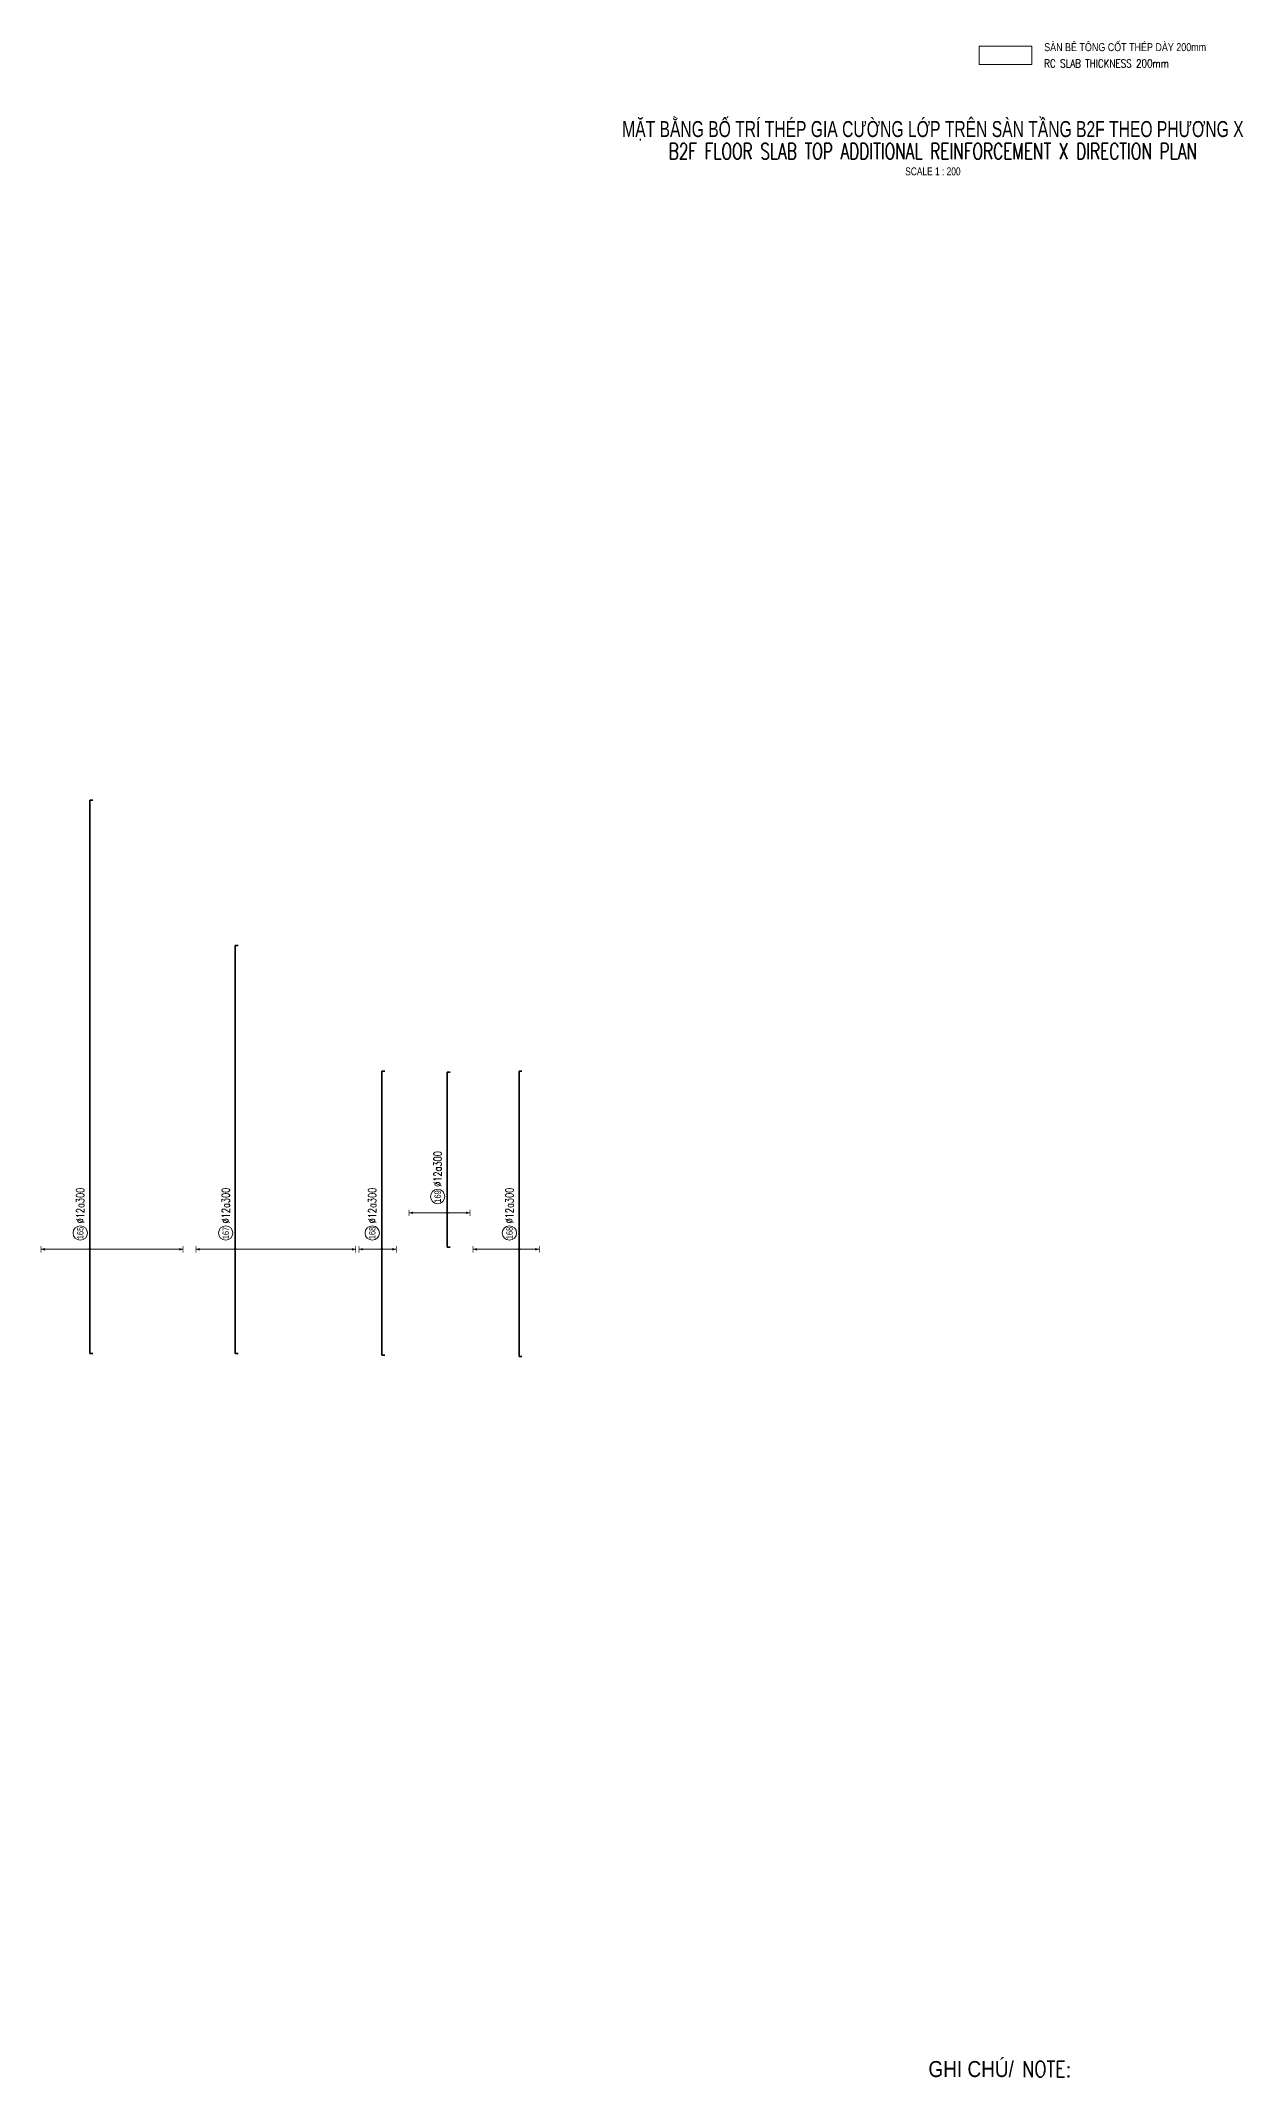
# Model space of a CAD drawing. Header units: millimetres. Extents: x -247377 to 927516, y -864259 to 155594.
# Drawn here: x 185949 to 261126, y -246218 to -118935 of the extents above; entities that cross this region are included whole.
import ezdxf
from ezdxf.enums import TextEntityAlignment as Align

# ---------------------------------------------------------------- set-up
doc = ezdxf.new("R2010")
doc.units = ezdxf.units.MM
doc.header["$MEASUREMENT"] = 0
for name, color, linetype, lineweight in [('NDC_S_ANNO', 7, 'Continuous', 20), ('NDC_S_CONTINUOUS', 3, 'Continuous', 20), ('NDC_S_DIM', 1, 'Continuous', 15), ('NDC_S_ENG TEXT', 2, 'Continuous', 20), ('NDC_S_ENG TITLE', 3, 'Continuous', 20), ('NDC_S_REBAR', 4, 'Continuous', 35), ('NDC_S_TEXT SYMBOL', 7, 'Continuous', 20), ('NDC_S_VN TEXT', 7, 'Continuous', 20), ('NDC_S_VN TITLE', 6, 'Continuous', 35)]:
    doc.layers.add(name, color=color, linetype=linetype, lineweight=lineweight)
doc.styles.add('ARIAL', font='arial.ttf', dxfattribs={"width": 0.8})
doc.styles.add('NDC_ANNO', font='', dxfattribs={"width": 0.8})
doc.styles.add('NDC_EN TXT', font='romans.shx', dxfattribs={"width": 0.8})
doc.styles.add('NDC_VIE TXT', font='arial.ttf', dxfattribs={"width": 0.8})
doc.styles.get('NDC_ANNO').set_extended_font_data('Dotum')

# ---------------------------------------------------------------- blocks, each defined once
blk = doc.blocks.new('*U65')
h = blk.add_hatch(color=6)
edge = h.paths.add_edge_path()
edge.add_arc((-2.99, 0), 0.3, 0, 360)
at = {"layer": 'NDC_S_DIM', "color": 8}
for q in [(-2.99, 12.33), (-2.99, -37.66)]:
    blk.add_line((-2.99, 0), q, dxfattribs=at)
for points in [[(-3.99, 12.33, 0.2, 0.2, 0), (-1.99, 12.33, 0, 0, 0)], [(-3.99, -37.66, 0.2, 0.2, 0), (-1.99, -37.66, 0, 0, 0)]]:
    blk.add_lwpolyline(points, format="xyseb", dxfattribs=at)
at = {"layer": 'NDC_S_DIM', "color": 6}
blk.add_circle((-2.99, 0), 0.3, dxfattribs=at)
at = {"layer": 'NDC_S_DIM'}
blk.add_circle((2.1, 3), 2.25, dxfattribs=at)
at = {"layer": 'NDC_S_DIM', "color": 8}
for points in [[(-3.39, 11.13), (-2.99, 12.33), (-2.59, 11.13)], [(-3.39, -36.46), (-2.99, -37.66), (-2.59, -36.46)]]:
    blk.add_solid(points, dxfattribs=at)
at = {"layer": 'NDC_S_REBAR'}
for p, q in [((0, 0), (-35.59, 0)), ((-35.59, 0), (-35.59, -0.9)), ((0, 0), (91.91, 0)), ((91.91, 0), (91.91, -0.9)), ((-35.59, -0.9), (-35.59, -0.9)), ((91.91, -0.9), (91.91, -0.9))]:
    blk.add_line(p, q, dxfattribs=at)
at = {"layer": 'NDC_S_VN TEXT', "style": 'ARIAL', "width": 0.8}
blk.add_attdef('KHT', text='', height=2, dxfattribs=at).set_placement((2.1, 3), align=Align.MIDDLE_CENTER)
at = {"layer": 'NDC_S_VN TEXT', "color": 3, "style": 'NDC_EN TXT', "width": 0.75}
blk.add_attdef('DKT', (5.1, 1.75), '', height=2.5, dxfattribs=at)
blk = doc.blocks.new('*U807')
h = blk.add_hatch(color=6)
edge = h.paths.add_edge_path()
edge.add_arc((-2.99, 0), 0.3, 0, 360)
at = {"layer": 'NDC_S_DIM', "color": 8}
for q in [(-2.99, 7.15), (-2.99, -4.53)]:
    blk.add_line((-2.99, 0), q, dxfattribs=at)
for points in [[(-3.99, 7.15, 0.2, 0.2, 0), (-1.99, 7.15, 0, 0, 0)], [(-3.99, -4.53, 0.2, 0.2, 0), (-1.99, -4.53, 0, 0, 0)]]:
    blk.add_lwpolyline(points, format="xyseb", dxfattribs=at)
at = {"layer": 'NDC_S_DIM', "color": 6}
blk.add_circle((-2.99, 0), 0.3, dxfattribs=at)
at = {"layer": 'NDC_S_DIM'}
blk.add_circle((2.1, 3), 2.25, dxfattribs=at)
at = {"layer": 'NDC_S_DIM', "color": 8}
for points in [[(-3.39, 5.95), (-2.99, 7.15), (-2.59, 5.95)], [(-3.39, -3.33), (-2.99, -4.53), (-2.59, -3.33)]]:
    blk.add_solid(points, dxfattribs=at)
at = {"layer": 'NDC_S_REBAR'}
for p, q in [((0, 0), (-36.1, 0)), ((-36.1, 0), (-36.1, -0.9)), ((0, 0), (52.72, 0)), ((52.72, 0), (52.72, -0.9)), ((-36.1, -0.9), (-36.1, -0.9)), ((52.72, -0.9), (52.72, -0.9))]:
    blk.add_line(p, q, dxfattribs=at)
at = {"layer": 'NDC_S_VN TEXT', "style": 'ARIAL', "width": 0.8}
blk.add_attdef('KHT', text='', height=2, dxfattribs=at).set_placement((2.1, 3), align=Align.MIDDLE_CENTER)
at = {"layer": 'NDC_S_VN TEXT', "color": 3, "style": 'NDC_EN TXT', "width": 0.75}
blk.add_attdef('DKT', (5.1, 1.75), '', height=2.5, dxfattribs=at)
blk = doc.blocks.new('*U434')
h = blk.add_hatch(color=6)
edge = h.paths.add_edge_path()
edge.add_arc((-2.99, 0), 0.3, 0, 360)
at = {"layer": 'NDC_S_DIM', "color": 8}
for q in [(-2.99, 15.27), (-2.99, -29.13)]:
    blk.add_line((-2.99, 0), q, dxfattribs=at)
for points in [[(-3.99, 15.27, 0.2, 0.2, 0), (-1.99, 15.27, 0, 0, 0)], [(-3.99, -29.13, 0.2, 0.2, 0), (-1.99, -29.13, 0, 0, 0)]]:
    blk.add_lwpolyline(points, format="xyseb", dxfattribs=at)
at = {"layer": 'NDC_S_DIM', "color": 6}
blk.add_circle((-2.99, 0), 0.3, dxfattribs=at)
at = {"layer": 'NDC_S_DIM'}
blk.add_circle((2.1, 3), 2.25, dxfattribs=at)
at = {"layer": 'NDC_S_DIM', "color": 8}
for points in [[(-3.39, 14.07), (-2.99, 15.27), (-2.59, 14.07)], [(-3.39, -27.93), (-2.99, -29.13), (-2.59, -27.93)]]:
    blk.add_solid(points, dxfattribs=at)
at = {"layer": 'NDC_S_REBAR'}
for p, q in [((0, 0), (-35.59, 0)), ((-35.59, 0), (-35.59, -0.9)), ((0, 0), (137.36, 0)), ((137.36, 0), (137.36, -0.9)), ((-35.59, -0.9), (-35.59, -0.9)), ((137.36, -0.9), (137.36, -0.9))]:
    blk.add_line(p, q, dxfattribs=at)
at = {"layer": 'NDC_S_VN TEXT', "style": 'ARIAL', "width": 0.8}
blk.add_attdef('KHT', text='', height=2, dxfattribs=at).set_placement((2.1, 3), align=Align.MIDDLE_CENTER)
at = {"layer": 'NDC_S_VN TEXT', "color": 3, "style": 'NDC_EN TXT', "width": 0.75}
blk.add_attdef('DKT', (5.1, 1.75), '', height=2.5, dxfattribs=at)
blk = doc.blocks.new('Drawing name_symbol')
at = {"layer": 'NDC_S_ENG TITLE', "style": 'NDC_EN TXT', "width": 0.8}
blk.add_attdef('SECTDET1', text='', height=5, dxfattribs=at).set_placement((0, 1.01), align=Align.CENTER)
at = {"layer": 'NDC_S_TEXT SYMBOL', "lineweight": 25, "style": 'NDC_ANNO', "width": 0.8}
blk.add_attdef('SSCALE', text='', height=2.5, dxfattribs=at).set_placement((0, -4), align=Align.CENTER)
at = {"layer": 'NDC_S_VN TITLE', "style": 'NDC_VIE TXT', "width": 0.8}
blk.add_attdef('SECTDET2', text='', height=5, dxfattribs=at).set_placement((0, 7.97), align=Align.CENTER)
blk = doc.blocks.new('*U66')
h = blk.add_hatch(color=6)
edge = h.paths.add_edge_path()
edge.add_arc((-2.99, 0), 0.3, 0, 360)
at = {"layer": 'NDC_S_DIM', "color": 8}
for q in [(-2.99, 14.36), (-2.99, -6.34)]:
    blk.add_line((-2.99, 0), q, dxfattribs=at)
for points in [[(-3.99, 14.36, 0.2, 0.2, 0), (-1.99, 14.36, 0, 0, 0)], [(-3.99, -6.34, 0.2, 0.2, 0), (-1.99, -6.34, 0, 0, 0)]]:
    blk.add_lwpolyline(points, format="xyseb", dxfattribs=at)
at = {"layer": 'NDC_S_DIM', "color": 6}
blk.add_circle((-2.99, 0), 0.3, dxfattribs=at)
at = {"layer": 'NDC_S_DIM'}
blk.add_circle((2.1, 3), 2.25, dxfattribs=at)
at = {"layer": 'NDC_S_DIM', "color": 8}
for points in [[(-3.39, 13.16), (-2.99, 14.36), (-2.59, 13.16)], [(-3.39, -5.14), (-2.99, -6.34), (-2.59, -5.14)]]:
    blk.add_solid(points, dxfattribs=at)
at = {"layer": 'NDC_S_REBAR'}
for p, q in [((0, 0), (-36.48, 0)), ((-36.48, 0), (-36.48, -0.9)), ((0, 0), (52.72, 0)), ((52.72, 0), (52.72, -0.9)), ((-36.48, -0.9), (-36.48, -0.9)), ((52.72, -0.9), (52.72, -0.9))]:
    blk.add_line(p, q, dxfattribs=at)
at = {"layer": 'NDC_S_VN TEXT', "style": 'ARIAL', "width": 0.8}
blk.add_attdef('KHT', text='', height=2, dxfattribs=at).set_placement((2.1, 3), align=Align.MIDDLE_CENTER)
at = {"layer": 'NDC_S_VN TEXT', "color": 3, "style": 'NDC_EN TXT', "width": 0.75}
blk.add_attdef('DKT', (5.1, 1.75), '', height=2.5, dxfattribs=at)
blk = doc.blocks.new('*U808')
h = blk.add_hatch(color=6)
edge = h.paths.add_edge_path()
edge.add_arc((-2.99, 0), 0.3, 0, 360)
at = {"layer": 'NDC_S_DIM', "color": 8}
for q in [(-2.99, 11.92), (-2.99, -7.08)]:
    blk.add_line((-2.99, 0), q, dxfattribs=at)
for points in [[(-3.99, 11.92, 0.2, 0.2, 0), (-1.99, 11.92, 0, 0, 0)], [(-3.99, -7.08, 0.2, 0.2, 0), (-1.99, -7.08, 0, 0, 0)]]:
    blk.add_lwpolyline(points, format="xyseb", dxfattribs=at)
at = {"layer": 'NDC_S_DIM', "color": 6}
blk.add_circle((-2.99, 0), 0.3, dxfattribs=at)
at = {"layer": 'NDC_S_DIM'}
blk.add_circle((2.1, 3), 2.25, dxfattribs=at)
at = {"layer": 'NDC_S_DIM', "color": 8}
for points in [[(-3.39, 10.72), (-2.99, 11.92), (-2.59, 10.72)], [(-3.39, -5.88), (-2.99, -7.08), (-2.59, -5.88)]]:
    blk.add_solid(points, dxfattribs=at)
at = {"layer": 'NDC_S_REBAR'}
for p, q in [((0, 0), (-13.77, 0)), ((-13.77, 0), (-13.77, -0.9)), ((0, 0), (40.92, 0)), ((40.92, 0), (40.92, -0.9)), ((-13.77, -0.9), (-13.77, -0.9)), ((40.92, -0.9), (40.92, -0.9))]:
    blk.add_line(p, q, dxfattribs=at)
at = {"layer": 'NDC_S_VN TEXT', "style": 'ARIAL', "width": 0.8}
blk.add_attdef('KHT', text='', height=2, dxfattribs=at).set_placement((2.1, 3), align=Align.MIDDLE_CENTER)
at = {"layer": 'NDC_S_VN TEXT', "color": 3, "style": 'NDC_EN TXT', "width": 0.75}
blk.add_attdef('DKT', (5.1, 1.75), '', height=2.5, dxfattribs=at)

msp = doc.modelspace()

# ---------------------------------------------------------------- linework, layer by layer
at = {"layer": 'NDC_S_CONTINUOUS'}
msp.add_lwpolyline([(244622, -119275.1), (247899.8, -119275.1), (247899.8, -120427.3), (244622, -120427.3)], close=True, dxfattribs=at)

# ---------------------------------------------------------------- block references
at = {"xscale": 200, "yscale": 200, "zscale": 200, "rotation": 90}
for name, p, values in [('*U434', (189021.9, -193873.5), {'KHT': '165', 'DKT': '%%c12a300'}), ('*U65', (198112.8, -193873.5), {'KHT': '167', 'DKT': '%%c12a300'}), ('*U807', (207273.7, -193873.5), {'KHT': '168', 'DKT': '%%c12a300'}), ('*U808', (211362.7, -191590.2), {'KHT': '169', 'DKT': '%%c12a300'}), ('*U66', (215851.3, -193873.5), {'KHT': '168', 'DKT': '%%c12a300'})]:
    msp.add_blockref(name, p, dxfattribs=at).add_auto_attribs(values)
at = {"layer": 'NDC_S_ANNO'}
ref = msp.add_blockref('Drawing name_symbol', (241723.7, -126549.9), dxfattribs=dict(at, xscale=200, yscale=200, zscale=200))
ref.add_attrib('SECTDET1', 'B2F FLOOR SLAB TOP ADDITIONAL REINFORCEMENT X DIRECTION PLAN', dxfattribs={"layer": 'NDC_S_ENG TITLE', "height": 1000, "style": 'NDC_EN TXT', "width": 0.7}).set_placement((241723.7, -126347.6), align=Align.CENTER)
ref.add_attrib('SECTDET2', 'MẶT BẰNG BỐ TRÍ THÉP GIA CƯỜNG LỚP TRÊN SÀN TẦNG B2F THEO PHƯƠNG X', dxfattribs={"layer": 'NDC_S_VN TITLE', "height": 1000, "style": 'NDC_VIE TXT', "width": 0.7}).set_placement((241723.7, -124955.7), align=Align.CENTER)
ref.add_attrib('SSCALE', 'SCALE 1 : 200', dxfattribs={"layer": 'NDC_S_TEXT SYMBOL', "lineweight": 25, "height": 500, "style": 'NDC_ANNO', "width": 0.8}).set_placement((241723.7, -127349.6), align=Align.CENTER)

# ---------------------------------------------------------------- texts
at = {"layer": 'NDC_S_ENG TEXT', "attachment_point": 1, "line_spacing_factor": 0.7, "style": 'NDC_EN TXT'}
for s, insert, char_height in [('RC SLAB THICKNESS 200mm', (248681, -120104.3), 500), ('NOTE:', (247314.4, -245203.9), 1000)]:
    msp.add_mtext_dynamic_manual_height_columns(s, width=14868.7, gutter_width=13.3, heights=[0], dxfattribs=dict(at, insert=insert, char_height=char_height))
at = {"layer": 'NDC_S_VN TEXT', "style": 'NDC_VIE TXT', "width": 0.85}
msp.add_text('GHI CHÚ/', height=1000, dxfattribs=at).set_placement((241443.2, -245203.9), align=Align.TOP_LEFT)
at = {"layer": 'NDC_S_VN TEXT', "insert": (248681, -119086.3), "char_height": 500, "attachment_point": 1, "style": 'NDC_VIE TXT'}
msp.add_mtext_dynamic_manual_height_columns('SÀN BÊ TÔNG CỐT THÉP DÀY 200mm', width=11314.276, gutter_width=13.3, heights=[0], dxfattribs=at)

doc.saveas('drawing.dxf')
